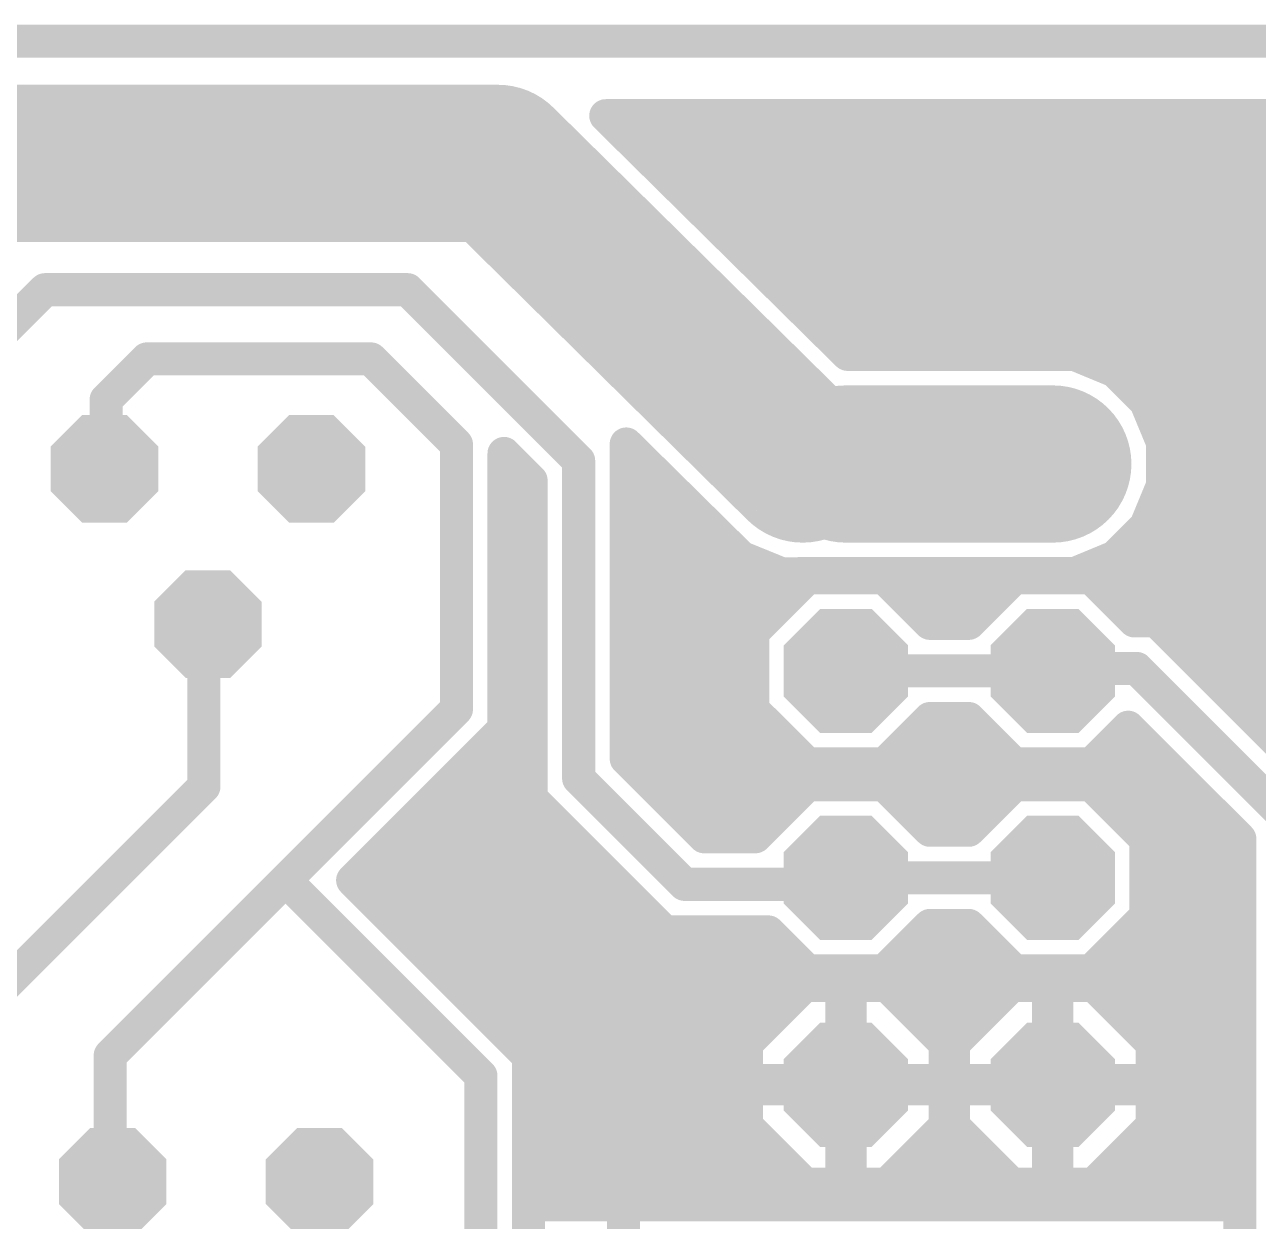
# Model space of a CAD drawing. Extents: x -22.4 to 22.4, y -27 to 9.2.
# Drawn here: x -2.35 to 12.79, y -5.49 to 9.2 of the extents above; entities that cross this region are included whole.
import ezdxf

# ---------------------------------------------------------------- set-up
doc = ezdxf.new("R2010")
doc.units = 0
for name, color, linetype in [('16', 175, 'CONTINUOUS'), ('17', 82, 'CONTINUOUS'), ('20', 7, 'CONTINUOUS')]:
    doc.layers.add(name, color=color, linetype=linetype)

# ---------------------------------------------------------------- blocks, each defined once
blk = doc.blocks.new('OCTAGONP')
at = {"const_width": 0.5}
blk.add_lwpolyline([(-0.25, -0.1036), (-0.25, 0.1036), (-0.1036, 0.25), (0.1036, 0.25), (0.25, 0.1036), (0.25, -0.1036), (0.1036, -0.25), (-0.1036, -0.25), (-0.25, -0.1036), (-0.25, 0.1036)], dxfattribs=at)

msp = doc.modelspace()

# ---------------------------------------------------------------- linework, layer by layer
at = {"layer": '16'}
for points, const_width in [([(-3.7, 7.5), (3.19, 7.5)], 1.9304), ([(3.19, 7.5), (3.46, 7.5)], 1.9304), ([(3.46, 7.5), (7.2, 3.81)], 1.9304), ([(7.7523, 5.1562), (4.7832, 8.0856)], 0.4064), ([(4.7832, 8.0856), (18.0856, 8.0856)], 0.4064), ([(5.1521, 7.7216), (18.0856, 7.7216)], 0.4064), ([(5.5641, 7.3152), (18.0856, 7.3152)], 0.4064), ([(5.976, 6.9088), (18.0856, 6.9088)], 0.4064), ([(6.3879, 6.5024), (18.0856, 6.5024)], 0.4064), ([(6.7998, 6.096), (18.0856, 6.096)], 0.4064), ([(-3.35, 4.7), (-2.1, 5.95)], 0.4064), ([(-2.1, 5.95), (-1.7, 5.95)], 0.4064), ([(-1.7, 5.95), (2.25, 5.95)], 0.4064), ([(2.25, 5.95), (2.35, 5.95)], 0.4064), ([(2.35, 5.95), (4.45, 3.85)], 0.4064), ([(7.2117, 5.6896), (18.0856, 5.6896)], 0.4064), ([(7.6236, 5.2832), (18.2486, 5.2832)], 0.4064), ([(-0.85, 5.1), (-1.35, 4.6)], 0.4064), ([(1.9, 5.1), (-0.85, 5.1)], 0.4064), ([(2.95, 4.05), (1.9, 5.1)], 0.4064), ([(10.5378, 5.1562), (7.7523, 5.1562)], 0.4064), ([(11.0326, 4.9512), (10.5378, 5.1562)], 0.4064), ([(11.4113, 4.5726), (11.0326, 4.9512)], 0.4064), ([(11.107, 4.8768), (21.2606, 4.8768)], 0.4064), ([(-1.35, 4.6), (-1.35, 3.77)], 0.4064), ([(7.73, 3.81), (10.27, 3.81)], 1.9304), ([(11.6162, 4.0778), (11.4113, 4.5726)], 0.4064), ([(11.4536, 4.4704), (21.2606, 4.4704)], 0.4064), ([(2.95, 3.95), (2.95, 4.05)], 0.4064), ([(5.0342, 0.192), (5.0342, 4.0557)], 0.4064), ([(5.0342, 4.0557), (6.4451, 2.6636)], 0.4064), ([(11.6162, 3.5422), (11.6162, 4.0778)], 0.4064), ([(11.6162, 4.064), (21.2606, 4.064)], 0.4064), ([(2.95, 3.95), (2.95, 0.8)], 0.4064), ([(3.5342, 0.558), (3.5342, 3.9396)], 0.4064), ([(3.5342, 3.9396), (3.8658, 3.608)], 0.4064), ([(-1.35, 3.77), (-1.37, 3.75)], 0.4064), ([(4.45, 3.85), (4.45, -0.05)], 0.4064), ([(7.73, 3.81), (7.2, 3.81)], 0.4064), ([(3.5342, 3.6576), (3.8162, 3.6576)], 0.4064), ([(3.8658, 3.608), (3.8658, -0.292)], 0.4064), ([(5.0342, 3.6576), (5.4377, 3.6576)], 0.4064), ([(11.6162, 3.6576), (21.2606, 3.6576)], 0.4064), ([(11.4113, 3.0474), (11.6162, 3.5422)], 0.4064), ([(3.5342, 3.2512), (3.8658, 3.2512)], 0.4064), ([(5.0342, 3.2512), (5.8496, 3.2512)], 0.4064), ([(11.4957, 3.2512), (18.308, 3.2512)], 0.4064), ([(11.0326, 2.6687), (11.4113, 3.0474)], 0.4064), ([(3.5342, 2.8448), (3.8658, 2.8448)], 0.4064), ([(5.0342, 2.8448), (6.2615, 2.8448)], 0.4064), ([(11.2086, 2.8448), (18.0909, 2.8448)], 0.4064), ([(6.4451, 2.6636), (6.9413, 2.462)], 0.4064), ([(10.5378, 2.4638), (11.0326, 2.6687)], 0.4064), ([(3.5342, 2.4384), (3.8658, 2.4384)], 0.4064), ([(5.0342, 2.4384), (18.0856, 2.4384)], 0.4064), ([(7.2566, 2.413), (6.587, 1.7434)], 0.4064), ([(6.9413, 2.462), (7.4581, 2.4655)], 0.4064), ([(8.2034, 2.413), (7.2566, 2.413)], 0.4064), ([(7.4581, 2.4655), (7.4622, 2.4638)], 0.4064), ([(7.4622, 2.4638), (10.5378, 2.4638)], 0.4064), ([(8.7622, 1.8542), (8.2034, 2.413)], 0.4064), ([(9.7966, 2.413), (9.2378, 1.8542)], 0.4064), ([(10.7434, 2.413), (9.7966, 2.413)], 0.4064), ([(11.2722, 1.8842), (10.7434, 2.413)], 0.4064), ([(-0.15, -0.15), (-0.15, 2.045)], 0.4064), ([(-0.15, 2.045), (-0.1, 1.845)], 0.4064), ([(3.5342, 2.032), (3.8658, 2.032)], 0.4064), ([(5.0342, 2.032), (6.8756, 2.032)], 0.4064), ([(8.5844, 2.032), (9.4156, 2.032)], 0.4064), ([(11.1244, 2.032), (18.0856, 2.032)], 0.4064), ([(9.2378, 1.8542), (8.7622, 1.8542)], 0.4064), ([(11.542, 1.8842), (11.2722, 1.8842)], 0.4064), ([(11.8842, 1.542), (11.542, 1.8842)], 0.4064), ([(3.5342, 1.6256), (3.8658, 1.6256)], 0.4064), ([(5.0342, 1.6256), (6.587, 1.6256)], 0.4064), ([(6.587, 1.7434), (6.587, 0.7966)], 0.4064), ([(11.8006, 1.6256), (18.0856, 1.6256)], 0.4064), ([(13.7342, -0.308), (11.8842, 1.542)], 0.4064), ([(3.5342, 1.2192), (3.8658, 1.2192)], 0.4064), ([(5.0342, 1.2192), (6.587, 1.2192)], 0.4064), ([(7.73, 1.27), (10.27, 1.27)], 0.4064), ([(10.3, 1.3), (10.27, 1.27)], 0.4064), ([(11.3, 1.3), (10.3, 1.3)], 0.4064), ([(13.15, -0.55), (11.3, 1.3)], 0.4064), ([(12.207, 1.2192), (18.0856, 1.2192)], 0.4064), ([(2.95, 0.8), (0.85, -1.3)], 0.4064), ([(3.5342, 0.8128), (3.8658, 0.8128)], 0.4064), ([(5.0342, 0.8128), (6.587, 0.8128)], 0.4064), ([(6.587, 0.7966), (7.2566, 0.127)], 0.4064), ([(12.6134, 0.8128), (18.0856, 0.8128)], 0.4064), ([(3.192, 0.2158), (3.5342, 0.558)], 0.4064), ([(8.2034, 0.127), (8.7622, 0.6858)], 0.4064), ([(8.7622, 0.6858), (9.2378, 0.6858)], 0.4064), ([(9.2378, 0.6858), (9.7966, 0.127)], 0.4064), ([(10.7434, 0.127), (11.1951, 0.5787)], 0.4064), ([(11.1951, 0.5787), (12.5658, -0.792)], 0.4064), ([(3.3826, 0.4064), (3.8658, 0.4064)], 0.4064), ([(5.0342, 0.4064), (6.9772, 0.4064)], 0.4064), ([(8.4828, 0.4064), (9.5172, 0.4064)], 0.4064), ([(11.0228, 0.4064), (11.3674, 0.4064)], 0.4064), ([(1.6762, -1.3), (3.192, 0.2158)], 0.4064), ([(3.192, 0.2158), (3.192, 0.2158)], 0.4064), ([(5.992, -0.7658), (5.0342, 0.192)], 0.4064), ([(7.2566, 0.127), (8.2034, 0.127)], 0.4064), ([(9.7966, 0.127), (10.7434, 0.127)], 0.4064), ([(2.9762, 0), (3.8658, 0)], 0.4064), ([(4.45, -0.05), (5.75, -1.35)], 0.4064), ([(5.2262, 0), (11.7738, 0)], 0.4064), ([(-2.1, -2.1), (-0.15, -0.15)], 0.4064), ([(7.2566, -0.127), (6.6178, -0.7658)], 0.4064), ([(8.2034, -0.127), (7.2566, -0.127)], 0.4064), ([(8.7622, -0.6858), (8.2034, -0.127)], 0.4064), ([(9.7966, -0.127), (9.2378, -0.6858)], 0.4064), ([(10.7434, -0.127), (9.7966, -0.127)], 0.4064), ([(11.413, -0.7966), (10.7434, -0.127)], 0.4064), ([(3.8658, -0.292), (5.508, -1.9342)], 0.4064), ([(2.5698, -0.4064), (3.9802, -0.4064)], 0.4064), ([(5.6326, -0.4064), (6.9772, -0.4064)], 0.4064), ([(8.4828, -0.4064), (9.5172, -0.4064)], 0.4064), ([(11.0228, -0.4064), (12.1802, -0.4064)], 0.4064), ([(6.6178, -0.7658), (5.992, -0.7658)], 0.4064), ([(9.2378, -0.6858), (8.7622, -0.6858)], 0.4064), ([(11.413, -1.7434), (11.413, -0.7966)], 0.4064), ([(12.5658, -0.792), (12.5658, -15.808)], 0.4064), ([(2.1634, -0.8128), (4.3866, -0.8128)], 0.4064), ([(11.413, -0.8128), (12.5658, -0.8128)], 0.4064), ([(1.757, -1.2192), (4.793, -1.2192)], 0.4064), ([(11.413, -1.2192), (12.5658, -1.2192)], 0.4064), ([(0.85, -1.3), (-1.3, -3.45)], 0.4064), ([(3.25, -3.7), (0.85, -1.3)], 0.4064), ([(3.8342, -3.458), (1.6762, -1.3)], 0.4064), ([(5.75, -1.35), (7.65, -1.35)], 0.4064), ([(7.65, -1.35), (7.73, -1.27)], 0.4064), ([(7.73, -1.27), (10.27, -1.27)], 0.4064), ([(2.0018, -1.6256), (5.1994, -1.6256)], 0.4064), ([(11.413, -1.6256), (12.5658, -1.6256)], 0.4064), ([(8.2034, -2.413), (8.7622, -1.8542)], 0.4064), ([(8.7622, -1.8542), (9.2378, -1.8542)], 0.4064), ([(9.2378, -1.8542), (9.7966, -2.413)], 0.4064), ([(10.7434, -2.413), (11.413, -1.7434)], 0.4064), ([(5.508, -1.9342), (6.7778, -1.9342)], 0.4064), ([(6.7778, -1.9342), (7.2566, -2.413)], 0.4064), ([(-2.6, -2.6), (-2.1, -2.1)], 0.4064), ([(2.4082, -2.032), (6.8756, -2.032)], 0.4064), ([(8.5844, -2.032), (9.4156, -2.032)], 0.4064), ([(11.1244, -2.032), (12.5658, -2.032)], 0.4064), ([(2.8146, -2.4384), (12.5658, -2.4384)], 0.4064), ([(7.2566, -2.413), (8.2034, -2.413)], 0.4064), ([(9.7966, -2.413), (10.7434, -2.413)], 0.4064), ([(7.225, -2.5908), (6.5108, -3.305)], 0.4064), ([(7.6792, -2.5908), (7.225, -2.5908)], 0.4064), ([(7.6792, -3.7592), (7.6792, -2.5908)], 0.4064), ([(8.235, -2.5908), (7.7808, -2.5908)], 0.4064), ([(7.7808, -2.5908), (7.7808, -3.7592)], 0.4064), ([(8.9492, -3.305), (8.235, -2.5908)], 0.4064), ([(9.765, -2.5908), (9.0508, -3.305)], 0.4064), ([(10.2192, -2.5908), (9.765, -2.5908)], 0.4064), ([(10.2192, -3.7592), (10.2192, -2.5908)], 0.4064), ([(10.775, -2.5908), (10.3208, -2.5908)], 0.4064), ([(10.3208, -2.5908), (10.3208, -3.7592)], 0.4064), ([(11.4892, -3.305), (10.775, -2.5908)], 0.4064), ([(3.221, -2.8448), (6.971, -2.8448)], 0.4064), ([(7.6792, -2.8448), (7.7808, -2.8448)], 0.4064), ([(8.489, -2.8448), (9.511, -2.8448)], 0.4064), ([(10.2192, -2.8448), (10.3208, -2.8448)], 0.4064), ([(11.029, -2.8448), (12.5658, -2.8448)], 0.4064), ([(3.6274, -3.2512), (6.5646, -3.2512)], 0.4064), ([(6.5108, -3.305), (6.5108, -3.7592)], 0.4064), ([(7.6792, -3.2512), (7.7808, -3.2512)], 0.4064), ([(8.8954, -3.2512), (9.1046, -3.2512)], 0.4064), ([(8.9492, -3.7592), (8.9492, -3.305)], 0.4064), ([(9.0508, -3.305), (9.0508, -3.7592)], 0.4064), ([(10.2192, -3.2512), (10.3208, -3.2512)], 0.4064), ([(11.4354, -3.2512), (12.5658, -3.2512)], 0.4064), ([(11.4892, -3.7592), (11.4892, -3.305)], 0.4064), ([(-1.3, -3.45), (-1.3, -4.97)], 0.4064), ([(3.8342, -5.992), (3.8342, -3.458)], 0.4064), ([(3.8342, -3.6576), (6.5108, -3.6576)], 0.4064), ([(7.6792, -3.6576), (7.7808, -3.6576)], 0.4064), ([(8.9492, -3.6576), (9.0508, -3.6576)], 0.4064), ([(10.2192, -3.6576), (10.3208, -3.6576)], 0.4064), ([(11.4892, -3.6576), (12.5658, -3.6576)], 0.4064), ([(3.25, -5.75), (3.25, -3.7)], 0.4064), ([(5.94, -3.81), (5, -4.75)], 0.4064), ([(7.73, -3.81), (5.94, -3.81)], 0.4064), ([(6.5108, -3.7592), (7.6792, -3.7592)], 0.4064), ([(7.7808, -3.7592), (7.6792, -3.7592)], 0.4064), ([(7.6792, -3.7592), (7.6792, -3.8608)], 0.4064), ([(7.73, -3.81), (10.27, -3.81)], 0.4064), ([(7.7808, -3.8608), (7.7808, -3.7592)], 0.4064), ([(7.7808, -3.7592), (8.9492, -3.7592)], 0.4064), ([(9.0508, -3.7592), (10.2192, -3.7592)], 0.4064), ([(10.3208, -3.7592), (10.2192, -3.7592)], 0.4064), ([(10.2192, -3.7592), (10.2192, -3.8608)], 0.4064), ([(10.25, -3.83), (10.27, -3.81)], 0.4064), ([(10.3208, -3.8608), (10.3208, -3.7592)], 0.4064), ([(10.3208, -3.7592), (11.4892, -3.7592)], 0.4064), ([(7.6792, -3.8608), (6.5108, -3.8608)], 0.4064), ([(6.5108, -3.8608), (6.5108, -4.315)], 0.4064), ([(7.6792, -5.0292), (7.6792, -3.8608)], 0.4064), ([(7.6792, -3.8608), (7.7808, -3.8608)], 0.4064), ([(7.7808, -3.8608), (7.7808, -5.0292)], 0.4064), ([(8.9492, -3.8608), (7.7808, -3.8608)], 0.4064), ([(8.9492, -4.315), (8.9492, -3.8608)], 0.4064), ([(10.2192, -3.8608), (9.0508, -3.8608)], 0.4064), ([(9.0508, -3.8608), (9.0508, -4.315)], 0.4064), ([(10.2192, -5.0292), (10.2192, -3.8608)], 0.4064), ([(10.2192, -3.8608), (10.3208, -3.8608)], 0.4064), ([(10.3208, -3.8608), (10.3208, -5.0292)], 0.4064), ([(11.4892, -3.8608), (10.3208, -3.8608)], 0.4064), ([(11.4892, -4.315), (11.4892, -3.8608)], 0.4064), ([(3.8342, -4.064), (6.5108, -4.064)], 0.4064), ([(7.6792, -4.064), (7.7808, -4.064)], 0.4064), ([(8.9492, -4.064), (9.0508, -4.064)], 0.4064), ([(10.2192, -4.064), (10.3208, -4.064)], 0.4064), ([(11.4892, -4.064), (12.5658, -4.064)], 0.4064), ([(6.5108, -4.315), (7.225, -5.0292)], 0.4064), ([(8.235, -5.0292), (8.9492, -4.315)], 0.4064), ([(9.0508, -4.315), (9.765, -5.0292)], 0.4064), ([(10.775, -5.0292), (11.4892, -4.315)], 0.4064), ([(3.8342, -4.4704), (6.6662, -4.4704)], 0.4064), ([(7.6792, -4.4704), (7.7808, -4.4704)], 0.4064), ([(8.7938, -4.4704), (9.2062, -4.4704)], 0.4064), ([(10.2192, -4.4704), (10.3208, -4.4704)], 0.4064), ([(11.3338, -4.4704), (12.5658, -4.4704)], 0.4064), ([(3.8342, -4.8768), (7.0726, -4.8768)], 0.4064), ([(5, -4.75), (5, -7.85)], 0.4064), ([(7.6792, -4.8768), (7.7808, -4.8768)], 0.4064), ([(8.3874, -4.8768), (9.6126, -4.8768)], 0.4064), ([(10.2192, -4.8768), (10.3208, -4.8768)], 0.4064), ([(10.9274, -4.8768), (12.5658, -4.8768)], 0.4064), ([(-1.3, -4.97), (-1.27, -5)], 0.4064), ([(7.225, -5.0292), (7.6792, -5.0292)], 0.4064), ([(7.7808, -5.0292), (8.235, -5.0292)], 0.4064), ([(9.765, -5.0292), (10.2192, -5.0292)], 0.4064), ([(10.3208, -5.0292), (10.775, -5.0292)], 0.4064), ([(3.8342, -5.2832), (12.5658, -5.2832)], 0.4064)]:
    msp.add_lwpolyline(points, dxfattribs=dict(at, const_width=const_width))
for points, const_width in [([(3.19, 7.9826, 1), (3.19, 7.0174)], 0.9652), ([(3.7989, 7.8435, 1), (3.1211, 7.1565)], 0.9652), ([(3.19, 7.0174, 1), (3.19, 7.9826)], 0.9652), ([(3.46, 7.0174, 1), (3.46, 7.9826)], 0.9652), ([(4.7832, 8.1872, 1), (4.7832, 7.984)], 0.2032), ([(4.8546, 8.1579, 1), (4.7119, 8.0133)], 0.2032), ([(5.1521, 7.8232, 1), (5.1521, 7.62)], 0.2032), ([(5.5641, 7.4168, 1), (5.5641, 7.2136)], 0.2032), ([(5.976, 7.0104, 1), (5.976, 6.8072)], 0.2032), ([(6.3879, 6.604, 1), (6.3879, 6.4008)], 0.2032), ([(6.7998, 6.1976, 1), (6.7998, 5.9944)], 0.2032), ([(-2.1, 6.0516, 1), (-2.1, 5.8484)], 0.2032), ([(-2.0282, 5.8782, 1), (-2.1718, 6.0218)], 0.2032), ([(-1.7, 6.0516, 1), (-1.7, 5.8484)], 0.2032), ([(-1.7, 5.8484, 1), (-1.7, 6.0516)], 0.2032), ([(2.25, 6.0516, 1), (2.25, 5.8484)], 0.2032), ([(2.4218, 6.0218, 1), (2.2782, 5.8782)], 0.2032), ([(2.25, 5.8484, 1), (2.25, 6.0516)], 0.2032), ([(2.35, 5.8484, 1), (2.35, 6.0516)], 0.2032), ([(7.2117, 5.7912, 1), (7.2117, 5.588)], 0.2032), ([(7.6236, 5.3848, 1), (7.6236, 5.1816)], 0.2032), ([(-0.85, 5.2016, 1), (-0.85, 4.9984)], 0.2032), ([(-0.7782, 5.0282, 1), (-0.9218, 5.1718)], 0.2032), ([(1.9718, 5.1718, 1), (1.8282, 5.0282)], 0.2032), ([(1.9, 4.9984, 1), (1.9, 5.2016)], 0.2032), ([(7.7523, 5.2578, 1), (7.7523, 5.0546)], 0.2032), ([(7.681, 5.0839, 1), (7.8237, 5.2285)], 0.2032), ([(10.5767, 5.2501, 1), (10.4989, 5.0623)], 0.2032), ([(10.5378, 5.0546, 1), (10.5378, 5.2578)], 0.2032), ([(11.1044, 5.0231, 1), (10.9607, 4.8794)], 0.2032), ([(10.9937, 4.8574, 1), (11.0714, 5.0451)], 0.2032), ([(11.107, 4.9784, 1), (11.107, 4.7752)], 0.2032), ([(-1.2484, 4.6, 1), (-1.4516, 4.6)], 0.2032), ([(-1.4218, 4.6718, 1), (-1.2782, 4.5282)], 0.2032), ([(7.73, 4.2926, 1), (7.73, 3.3274)], 0.9652), ([(10.27, 3.3274, 1), (10.27, 4.2926)], 0.9652), ([(11.5051, 4.6114, 1), (11.3174, 4.5337)], 0.2032), ([(11.3394, 4.5007, 1), (11.4831, 4.6444)], 0.2032), ([(6.8611, 3.4665, 1), (7.5389, 4.1535)], 0.9652), ([(11.4536, 4.572, 1), (11.4536, 4.3688)], 0.2032), ([(3.0516, 4.05, 1), (2.8484, 4.05)], 0.2032), ([(5.1358, 4.0557, 1), (4.9326, 4.0557)], 0.2032), ([(5.1056, 4.128, 1), (4.9628, 3.9834)], 0.2032), ([(11.7178, 4.0778, 1), (11.5146, 4.0778)], 0.2032), ([(11.6162, 4.1656, 1), (11.6162, 3.9624)], 0.2032), ([(3.0516, 3.95, 1), (2.8484, 3.95)], 0.2032), ([(2.8782, 3.9782, 1), (3.0218, 4.1218)], 0.2032), ([(3.6358, 3.9396, 1), (3.4326, 3.9396)], 0.2032), ([(3.606, 4.0115, 1), (3.4624, 3.8678)], 0.2032), ([(11.5223, 4.0389, 1), (11.7101, 4.1167)], 0.2032), ([(-1.2782, 3.6982, 1), (-1.4218, 3.8418)], 0.2032), ([(2.8484, 3.95, 1), (3.0516, 3.95)], 0.2032), ([(4.5516, 3.85, 1), (4.3484, 3.85)], 0.2032), ([(4.3782, 3.7782, 1), (4.5218, 3.9218)], 0.2032), ([(7.2, 3.9116, 1), (7.2, 3.7084)], 0.2032), ([(7.73, 3.7084, 1), (7.73, 3.9116)], 0.2032), ([(-1.4418, 3.8218, 1), (-1.2982, 3.6782)], 0.2032), ([(-1.4516, 3.77, 1), (-1.2484, 3.77)], 0.2032), ([(3.5342, 3.7592, 1), (3.5342, 3.556)], 0.2032), ([(3.9674, 3.608, 1), (3.7642, 3.608)], 0.2032), ([(3.8162, 3.556, 1), (3.8162, 3.7592)], 0.2032), ([(5.0342, 3.7592, 1), (5.0342, 3.556)], 0.2032), ([(5.4377, 3.556, 1), (5.4377, 3.7592)], 0.2032), ([(11.6162, 3.7592, 1), (11.6162, 3.556)], 0.2032), ([(3.794, 3.5362, 1), (3.9376, 3.6799)], 0.2032), ([(11.5146, 3.5422, 1), (11.7178, 3.5422)], 0.2032), ([(11.7101, 3.5033, 1), (11.5223, 3.5811)], 0.2032), ([(3.5342, 3.3528, 1), (3.5342, 3.1496)], 0.2032), ([(3.8658, 3.1496, 1), (3.8658, 3.3528)], 0.2032), ([(5.0342, 3.3528, 1), (5.0342, 3.1496)], 0.2032), ([(5.8496, 3.1496, 1), (5.8496, 3.3528)], 0.2032), ([(11.4957, 3.3528, 1), (11.4957, 3.1496)], 0.2032), ([(11.3174, 3.0863, 1), (11.5051, 3.0086)], 0.2032), ([(11.4831, 2.9756, 1), (11.3394, 3.1193)], 0.2032), ([(3.5342, 2.9464, 1), (3.5342, 2.7432)], 0.2032), ([(3.8658, 2.7432, 1), (3.8658, 2.9464)], 0.2032), ([(5.0342, 2.9464, 1), (5.0342, 2.7432)], 0.2032), ([(6.2615, 2.7432, 1), (6.2615, 2.9464)], 0.2032), ([(11.2086, 2.9464, 1), (11.2086, 2.7432)], 0.2032), ([(6.4834, 2.7578, 1), (6.4069, 2.5695)], 0.2032), ([(6.3738, 2.5913, 1), (6.5165, 2.736)], 0.2032), ([(10.9607, 2.7406, 1), (11.1044, 2.5969)], 0.2032), ([(11.0714, 2.5749, 1), (10.9937, 2.7626)], 0.2032), ([(3.5342, 2.54, 1), (3.5342, 2.3368)], 0.2032), ([(3.8658, 2.3368, 1), (3.8658, 2.54)], 0.2032), ([(5.0342, 2.54, 1), (5.0342, 2.3368)], 0.2032), ([(6.9406, 2.5636, 1), (6.942, 2.3604)], 0.2032), ([(6.903, 2.3679, 1), (6.9795, 2.5562)], 0.2032), ([(7.2566, 2.5146, 1), (7.2566, 2.3114)], 0.2032), ([(7.3284, 2.3412, 1), (7.1847, 2.4848)], 0.2032), ([(7.497, 2.5594, 1), (7.4192, 2.3717)], 0.2032), ([(7.4622, 2.5654, 1), (7.4622, 2.3622)], 0.2032), ([(7.4233, 2.3699, 1), (7.5011, 2.5577)], 0.2032), ([(7.4588, 2.3639, 1), (7.4574, 2.5671)], 0.2032), ([(8.2753, 2.4848, 1), (8.1316, 2.3412)], 0.2032), ([(8.2034, 2.3114, 1), (8.2034, 2.5146)], 0.2032), ([(9.7966, 2.5146, 1), (9.7966, 2.3114)], 0.2032), ([(9.8684, 2.3412, 1), (9.7247, 2.4848)], 0.2032), ([(10.4989, 2.5577, 1), (10.5767, 2.3699)], 0.2032), ([(10.5378, 2.3622, 1), (10.5378, 2.5654)], 0.2032), ([(10.8153, 2.4848, 1), (10.6716, 2.3412)], 0.2032), ([(10.7434, 2.3114, 1), (10.7434, 2.5146)], 0.2032), ([(-0.0484, 2.045, 1), (-0.2516, 2.045)], 0.2032), ([(-0.0514, 2.0696, 1), (-0.2486, 2.0204)], 0.2032), ([(3.5342, 2.1336, 1), (3.5342, 1.9304)], 0.2032), ([(3.8658, 1.9304, 1), (3.8658, 2.1336)], 0.2032), ([(5.0342, 2.1336, 1), (5.0342, 1.9304)], 0.2032), ([(6.8756, 1.9304, 1), (6.8756, 2.1336)], 0.2032), ([(8.5844, 2.1336, 1), (8.5844, 1.9304)], 0.2032), ([(9.4156, 1.9304, 1), (9.4156, 2.1336)], 0.2032), ([(11.1244, 2.1336, 1), (11.1244, 1.9304)], 0.2032), ([(-0.1986, 1.8204, 1), (-0.0014, 1.8696)], 0.2032), ([(8.7622, 1.9558, 1), (8.7622, 1.7526)], 0.2032), ([(8.6904, 1.7824, 1), (8.8341, 1.926)], 0.2032), ([(9.1659, 1.926, 1), (9.3096, 1.7824)], 0.2032), ([(9.2378, 1.7526, 1), (9.2378, 1.9558)], 0.2032), ([(11.2722, 1.9858, 1), (11.2722, 1.7826)], 0.2032), ([(11.2004, 1.8124, 1), (11.3441, 1.956)], 0.2032), ([(11.6138, 1.956, 1), (11.4701, 1.8124)], 0.2032), ([(11.542, 1.7826, 1), (11.542, 1.9858)], 0.2032), ([(3.5342, 1.7272, 1), (3.5342, 1.524)], 0.2032), ([(3.8658, 1.524, 1), (3.8658, 1.7272)], 0.2032), ([(5.0342, 1.7272, 1), (5.0342, 1.524)], 0.2032), ([(6.6886, 1.7434, 1), (6.4854, 1.7434)], 0.2032), ([(6.5152, 1.8153, 1), (6.6588, 1.6716)], 0.2032), ([(6.587, 1.524, 1), (6.587, 1.7272)], 0.2032), ([(11.8006, 1.7272, 1), (11.8006, 1.524)], 0.2032), ([(11.956, 1.6138, 1), (11.8124, 1.4701)], 0.2032), ([(11.8124, 1.4701, 1), (11.956, 1.6138)], 0.2032), ([(3.5342, 1.3208, 1), (3.5342, 1.1176)], 0.2032), ([(3.8658, 1.1176, 1), (3.8658, 1.3208)], 0.2032), ([(5.0342, 1.3208, 1), (5.0342, 1.1176)], 0.2032), ([(6.587, 1.1176, 1), (6.587, 1.3208)], 0.2032), ([(7.73, 1.3716, 1), (7.73, 1.1684)], 0.2032), ([(10.1982, 1.3418, 1), (10.3418, 1.1982)], 0.2032), ([(10.3, 1.4016, 1), (10.3, 1.1984)], 0.2032), ([(10.3718, 1.2282, 1), (10.2282, 1.3718)], 0.2032), ([(10.27, 1.1684, 1), (10.27, 1.3716)], 0.2032), ([(11.3718, 1.3718, 1), (11.2282, 1.2282)], 0.2032), ([(11.3, 1.1984, 1), (11.3, 1.4016)], 0.2032), ([(12.207, 1.3208, 1), (12.207, 1.1176)], 0.2032), ([(3.0218, 0.7282, 1), (2.8782, 0.8718)], 0.2032), ([(3.5342, 0.9144, 1), (3.5342, 0.7112)], 0.2032), ([(3.8658, 0.7112, 1), (3.8658, 0.9144)], 0.2032), ([(5.0342, 0.9144, 1), (5.0342, 0.7112)], 0.2032), ([(6.6588, 0.8684, 1), (6.5152, 0.7247)], 0.2032), ([(6.587, 0.7112, 1), (6.587, 0.9144)], 0.2032), ([(12.6134, 0.9144, 1), (12.6134, 0.7112)], 0.2032), ([(2.8484, 0.8, 1), (3.0516, 0.8)], 0.2032), ([(3.606, 0.4862, 1), (3.4624, 0.6299)], 0.2032), ([(6.4854, 0.7966, 1), (6.6886, 0.7966)], 0.2032), ([(8.7622, 0.7874, 1), (8.7622, 0.5842)], 0.2032), ([(8.8341, 0.614, 1), (8.6904, 0.7576)], 0.2032), ([(9.3096, 0.7576, 1), (9.1659, 0.614)], 0.2032), ([(9.2378, 0.5842, 1), (9.2378, 0.7874)], 0.2032), ([(11.267, 0.6505, 1), (11.1233, 0.5068)], 0.2032), ([(11.267, 0.5068, 1), (11.1233, 0.6505)], 0.2032), ([(3.3826, 0.508, 1), (3.3826, 0.3048)], 0.2032), ([(3.4326, 0.558, 1), (3.6358, 0.558)], 0.2032), ([(3.8658, 0.3048, 1), (3.8658, 0.508)], 0.2032), ([(5.0342, 0.508, 1), (5.0342, 0.3048)], 0.2032), ([(6.9772, 0.3048, 1), (6.9772, 0.508)], 0.2032), ([(8.4828, 0.508, 1), (8.4828, 0.3048)], 0.2032), ([(9.5172, 0.3048, 1), (9.5172, 0.508)], 0.2032), ([(11.0228, 0.508, 1), (11.0228, 0.3048)], 0.2032), ([(11.3674, 0.3048, 1), (11.3674, 0.508)], 0.2032), ([(3.192, 0.3174, 1), (3.192, 0.1142)], 0.2032), ([(3.1201, 0.2876, 1), (3.2638, 0.144)], 0.2032), ([(3.2638, 0.144, 1), (3.1201, 0.2876)], 0.2032), ([(3.192, 0.1142, 1), (3.192, 0.3174)], 0.2032), ([(5.106, 0.2638, 1), (4.9624, 0.1201)], 0.2032), ([(7.2566, 0.2286, 1), (7.2566, 0.0254)], 0.2032), ([(8.2034, 0.0254, 1), (8.2034, 0.2286)], 0.2032), ([(9.7966, 0.2286, 1), (9.7966, 0.0254)], 0.2032), ([(10.7434, 0.0254, 1), (10.7434, 0.2286)], 0.2032), ([(2.9762, 0.1016, 1), (2.9762, -0.1016)], 0.2032), ([(3.8658, -0.1016, 1), (3.8658, 0.1016)], 0.2032), ([(4.5218, 0.0218, 1), (4.3782, -0.1218)], 0.2032), ([(4.9326, 0.192, 1), (5.1358, 0.192)], 0.2032), ([(5.2262, 0.1016, 1), (5.2262, -0.1016)], 0.2032), ([(7.1847, 0.0552, 1), (7.3284, 0.1988)], 0.2032), ([(8.1316, 0.1988, 1), (8.2753, 0.0552)], 0.2032), ([(9.7247, 0.0552, 1), (9.8684, 0.1988)], 0.2032), ([(10.6716, 0.1988, 1), (10.8153, 0.0552)], 0.2032), ([(11.7738, -0.1016, 1), (11.7738, 0.1016)], 0.2032), ([(-0.0782, -0.2218, 1), (-0.2218, -0.0782)], 0.2032), ([(4.3484, -0.05, 1), (4.5516, -0.05)], 0.2032), ([(7.2566, -0.0254, 1), (7.2566, -0.2286)], 0.2032), ([(7.3284, -0.1988, 1), (7.1847, -0.0552)], 0.2032), ([(8.2753, -0.0552, 1), (8.1316, -0.1988)], 0.2032), ([(8.2034, -0.2286, 1), (8.2034, -0.0254)], 0.2032), ([(9.7966, -0.0254, 1), (9.7966, -0.2286)], 0.2032), ([(9.8684, -0.1988, 1), (9.7247, -0.0552)], 0.2032), ([(10.8153, -0.0552, 1), (10.6716, -0.1988)], 0.2032), ([(10.7434, -0.2286, 1), (10.7434, -0.0254)], 0.2032), ([(-0.2516, -0.15, 1), (-0.0484, -0.15)], 0.2032), ([(3.9376, -0.2201, 1), (3.794, -0.3638)], 0.2032), ([(2.5698, -0.3048, 1), (2.5698, -0.508)], 0.2032), ([(3.7642, -0.292, 1), (3.9674, -0.292)], 0.2032), ([(3.9802, -0.508, 1), (3.9802, -0.3048)], 0.2032), ([(5.6326, -0.3048, 1), (5.6326, -0.508)], 0.2032), ([(6.9772, -0.508, 1), (6.9772, -0.3048)], 0.2032), ([(8.4828, -0.3048, 1), (8.4828, -0.508)], 0.2032), ([(9.5172, -0.508, 1), (9.5172, -0.3048)], 0.2032), ([(11.0228, -0.3048, 1), (11.0228, -0.508)], 0.2032), ([(12.1802, -0.508, 1), (12.1802, -0.3048)], 0.2032), ([(5.992, -0.6642, 1), (5.992, -0.8674)], 0.2032), ([(5.9201, -0.8376, 1), (6.0638, -0.694)], 0.2032), ([(6.5459, -0.694, 1), (6.6896, -0.8376)], 0.2032), ([(6.6178, -0.8674, 1), (6.6178, -0.6642)], 0.2032), ([(8.7622, -0.5842, 1), (8.7622, -0.7874)], 0.2032), ([(8.6904, -0.7576, 1), (8.8341, -0.614)], 0.2032), ([(9.1659, -0.614, 1), (9.3096, -0.7576)], 0.2032), ([(9.2378, -0.7874, 1), (9.2378, -0.5842)], 0.2032), ([(11.5146, -0.7966, 1), (11.3114, -0.7966)], 0.2032), ([(12.6674, -0.792, 1), (12.4642, -0.792)], 0.2032), ([(2.1634, -0.7112, 1), (2.1634, -0.9144)], 0.2032), ([(4.3866, -0.9144, 1), (4.3866, -0.7112)], 0.2032), ([(11.413, -0.7112, 1), (11.413, -0.9144)], 0.2032), ([(11.3412, -0.8684, 1), (11.4848, -0.7247)], 0.2032), ([(12.494, -0.8638, 1), (12.6376, -0.7201)], 0.2032), ([(12.5658, -0.9144, 1), (12.5658, -0.7112)], 0.2032), ([(1.757, -1.1176, 1), (1.757, -1.3208)], 0.2032), ([(4.793, -1.3208, 1), (4.793, -1.1176)], 0.2032), ([(11.413, -1.1176, 1), (11.413, -1.3208)], 0.2032), ([(12.5658, -1.3208, 1), (12.5658, -1.1176)], 0.2032), ([(0.9218, -1.2282, 1), (0.7782, -1.3718)], 0.2032), ([(0.7782, -1.2282, 1), (0.9218, -1.3718)], 0.2032), ([(0.9218, -1.3718, 1), (0.7782, -1.2282)], 0.2032), ([(1.748, -1.2282, 1), (1.6043, -1.3718)], 0.2032), ([(1.6043, -1.2282, 1), (1.748, -1.3718)], 0.2032), ([(5.75, -1.2484, 1), (5.75, -1.4516)], 0.2032), ([(5.6782, -1.4218, 1), (5.8218, -1.2782)], 0.2032), ([(7.5782, -1.2782, 1), (7.7218, -1.4218)], 0.2032), ([(7.73, -1.1684, 1), (7.73, -1.3716)], 0.2032), ([(7.65, -1.4516, 1), (7.65, -1.2484)], 0.2032), ([(7.8018, -1.3418, 1), (7.6582, -1.1982)], 0.2032), ([(10.27, -1.3716, 1), (10.27, -1.1684)], 0.2032), ([(2.0018, -1.524, 1), (2.0018, -1.7272)], 0.2032), ([(5.1994, -1.7272, 1), (5.1994, -1.524)], 0.2032), ([(11.413, -1.524, 1), (11.413, -1.7272)], 0.2032), ([(12.5658, -1.7272, 1), (12.5658, -1.524)], 0.2032), ([(8.7622, -1.7526, 1), (8.7622, -1.9558)], 0.2032), ([(8.8341, -1.926, 1), (8.6904, -1.7824)], 0.2032), ([(9.3096, -1.7824, 1), (9.1659, -1.926)], 0.2032), ([(9.2378, -1.9558, 1), (9.2378, -1.7526)], 0.2032), ([(11.3114, -1.7434, 1), (11.5146, -1.7434)], 0.2032), ([(11.4848, -1.8153, 1), (11.3412, -1.6716)], 0.2032), ([(5.508, -1.8326, 1), (5.508, -2.0358)], 0.2032), ([(5.4362, -2.006, 1), (5.5799, -1.8624)], 0.2032), ([(6.8496, -1.8624, 1), (6.7059, -2.006)], 0.2032), ([(6.7778, -2.0358, 1), (6.7778, -1.8326)], 0.2032), ([(-2.1718, -2.0282, 1), (-2.0282, -2.1718)], 0.2032), ([(-2.0282, -2.1718, 1), (-2.1718, -2.0282)], 0.2032), ([(2.4082, -1.9304, 1), (2.4082, -2.1336)], 0.2032), ([(6.8756, -2.1336, 1), (6.8756, -1.9304)], 0.2032), ([(8.5844, -1.9304, 1), (8.5844, -2.1336)], 0.2032), ([(9.4156, -2.1336, 1), (9.4156, -1.9304)], 0.2032), ([(11.1244, -1.9304, 1), (11.1244, -2.1336)], 0.2032), ([(12.5658, -2.1336, 1), (12.5658, -1.9304)], 0.2032), ([(2.8146, -2.3368, 1), (2.8146, -2.54)], 0.2032), ([(7.2566, -2.3114, 1), (7.2566, -2.5146)], 0.2032), ([(7.1847, -2.4848, 1), (7.3284, -2.3412)], 0.2032), ([(8.1316, -2.3412, 1), (8.2753, -2.4848)], 0.2032), ([(8.2034, -2.5146, 1), (8.2034, -2.3114)], 0.2032), ([(9.7966, -2.3114, 1), (9.7966, -2.5146)], 0.2032), ([(9.7247, -2.4848, 1), (9.8684, -2.3412)], 0.2032), ([(10.6716, -2.3412, 1), (10.8153, -2.4848)], 0.2032), ([(10.7434, -2.5146, 1), (10.7434, -2.3114)], 0.2032), ([(12.5658, -2.54, 1), (12.5658, -2.3368)], 0.2032), ([(7.225, -2.4892, 1), (7.225, -2.6924)], 0.2032), ([(7.2968, -2.6626, 1), (7.1531, -2.519)], 0.2032), ([(7.7808, -2.5908, 1), (7.5776, -2.5908)], 0.2032), ([(7.7808, -2.4892, 1), (7.7808, -2.6924)], 0.2032), ([(7.8824, -2.5908, 1), (7.6792, -2.5908)], 0.2032), ([(7.6792, -2.6924, 1), (7.6792, -2.4892)], 0.2032), ([(8.3068, -2.519, 1), (8.1632, -2.6626)], 0.2032), ([(8.235, -2.6924, 1), (8.235, -2.4892)], 0.2032), ([(9.765, -2.4892, 1), (9.765, -2.6924)], 0.2032), ([(9.8368, -2.6626, 1), (9.6931, -2.519)], 0.2032), ([(10.3208, -2.5908, 1), (10.1176, -2.5908)], 0.2032), ([(10.3208, -2.4892, 1), (10.3208, -2.6924)], 0.2032), ([(10.4224, -2.5908, 1), (10.2192, -2.5908)], 0.2032), ([(10.2192, -2.6924, 1), (10.2192, -2.4892)], 0.2032), ([(10.8468, -2.519, 1), (10.7032, -2.6626)], 0.2032), ([(10.775, -2.6924, 1), (10.775, -2.4892)], 0.2032), ([(3.221, -2.7432, 1), (3.221, -2.9464)], 0.2032), ([(6.971, -2.9464, 1), (6.971, -2.7432)], 0.2032), ([(7.6792, -2.7432, 1), (7.6792, -2.9464)], 0.2032), ([(7.7808, -2.9464, 1), (7.7808, -2.7432)], 0.2032), ([(8.489, -2.7432, 1), (8.489, -2.9464)], 0.2032), ([(9.511, -2.9464, 1), (9.511, -2.7432)], 0.2032), ([(10.2192, -2.7432, 1), (10.2192, -2.9464)], 0.2032), ([(10.3208, -2.9464, 1), (10.3208, -2.7432)], 0.2032), ([(11.029, -2.7432, 1), (11.029, -2.9464)], 0.2032), ([(12.5658, -2.9464, 1), (12.5658, -2.7432)], 0.2032), ([(3.6274, -3.1496, 1), (3.6274, -3.3528)], 0.2032), ([(6.6124, -3.305, 1), (6.4092, -3.305)], 0.2032), ([(6.439, -3.2331, 1), (6.5826, -3.3768)], 0.2032), ([(6.5646, -3.3528, 1), (6.5646, -3.1496)], 0.2032), ([(7.6792, -3.1496, 1), (7.6792, -3.3528)], 0.2032), ([(7.7808, -3.3528, 1), (7.7808, -3.1496)], 0.2032), ([(8.8954, -3.1496, 1), (8.8954, -3.3528)], 0.2032), ([(9.0508, -3.305, 1), (8.8476, -3.305)], 0.2032), ([(8.8774, -3.3768, 1), (9.021, -3.2331)], 0.2032), ([(9.1524, -3.305, 1), (8.9492, -3.305)], 0.2032), ([(8.979, -3.2331, 1), (9.1226, -3.3768)], 0.2032), ([(9.1046, -3.3528, 1), (9.1046, -3.1496)], 0.2032), ([(10.2192, -3.1496, 1), (10.2192, -3.3528)], 0.2032), ([(10.3208, -3.3528, 1), (10.3208, -3.1496)], 0.2032), ([(11.4354, -3.1496, 1), (11.4354, -3.3528)], 0.2032), ([(11.5908, -3.305, 1), (11.3876, -3.305)], 0.2032), ([(11.4174, -3.3768, 1), (11.561, -3.2331)], 0.2032), ([(12.5658, -3.3528, 1), (12.5658, -3.1496)], 0.2032), ([(-1.1984, -3.45, 1), (-1.4016, -3.45)], 0.2032), ([(-1.3718, -3.3782, 1), (-1.2282, -3.5218)], 0.2032), ([(3.9358, -3.458, 1), (3.7326, -3.458)], 0.2032), ([(3.7624, -3.5299, 1), (3.906, -3.3862)], 0.2032), ([(3.8342, -3.556, 1), (3.8342, -3.7592)], 0.2032), ([(6.5108, -3.7592, 1), (6.5108, -3.556)], 0.2032), ([(7.6792, -3.556, 1), (7.6792, -3.7592)], 0.2032), ([(7.7808, -3.7592, 1), (7.7808, -3.556)], 0.2032), ([(8.9492, -3.556, 1), (8.9492, -3.7592)], 0.2032), ([(9.0508, -3.7592, 1), (9.0508, -3.556)], 0.2032), ([(10.2192, -3.556, 1), (10.2192, -3.7592)], 0.2032), ([(10.3208, -3.7592, 1), (10.3208, -3.556)], 0.2032), ([(11.4892, -3.556, 1), (11.4892, -3.7592)], 0.2032), ([(12.5658, -3.7592, 1), (12.5658, -3.556)], 0.2032), ([(3.3516, -3.7, 1), (3.1484, -3.7)], 0.2032), ([(3.1782, -3.7718, 1), (3.3218, -3.6282)], 0.2032), ([(5.94, -3.7084, 1), (5.94, -3.9116)], 0.2032), ([(6.0118, -3.8818, 1), (5.8682, -3.7382)], 0.2032), ([(6.5108, -3.6576, 1), (6.5108, -3.8608)], 0.2032), ([(7.6792, -3.6576, 1), (7.6792, -3.8608)], 0.2032), ([(7.7808, -3.7592, 1), (7.5776, -3.7592)], 0.2032), ([(7.73, -3.7084, 1), (7.73, -3.9116)], 0.2032), ([(7.8824, -3.7592, 1), (7.6792, -3.7592)], 0.2032), ([(7.7808, -3.6576, 1), (7.7808, -3.8608)], 0.2032), ([(7.6792, -3.8608, 1), (7.6792, -3.6576)], 0.2032), ([(7.73, -3.9116, 1), (7.73, -3.7084)], 0.2032), ([(7.7808, -3.8608, 1), (7.7808, -3.6576)], 0.2032), ([(9.0508, -3.6576, 1), (9.0508, -3.8608)], 0.2032), ([(8.9492, -3.8608, 1), (8.9492, -3.6576)], 0.2032), ([(10.2192, -3.6576, 1), (10.2192, -3.8608)], 0.2032), ([(10.3208, -3.7592, 1), (10.1176, -3.7592)], 0.2032), ([(10.3418, -3.8818, 1), (10.1982, -3.7382)], 0.2032), ([(10.4224, -3.7592, 1), (10.2192, -3.7592)], 0.2032), ([(10.3208, -3.6576, 1), (10.3208, -3.8608)], 0.2032), ([(10.2192, -3.8608, 1), (10.2192, -3.6576)], 0.2032), ([(10.27, -3.9116, 1), (10.27, -3.7084)], 0.2032), ([(10.3208, -3.8608, 1), (10.3208, -3.6576)], 0.2032), ([(11.4892, -3.8608, 1), (11.4892, -3.6576)], 0.2032), ([(6.4092, -3.7592, 1), (6.6124, -3.7592)], 0.2032), ([(6.5108, -3.7592, 1), (6.5108, -3.9624)], 0.2032), ([(6.6124, -3.8608, 1), (6.4092, -3.8608)], 0.2032), ([(7.7808, -3.8608, 1), (7.5776, -3.8608)], 0.2032), ([(7.6792, -3.7592, 1), (7.6792, -3.9624)], 0.2032), ([(7.5776, -3.7592, 1), (7.7808, -3.7592)], 0.2032), ([(7.5776, -3.8608, 1), (7.7808, -3.8608)], 0.2032), ([(7.8824, -3.8608, 1), (7.6792, -3.8608)], 0.2032), ([(7.7808, -3.7592, 1), (7.7808, -3.9624)], 0.2032), ([(7.6792, -3.7592, 1), (7.8824, -3.7592)], 0.2032), ([(7.6792, -3.9624, 1), (7.6792, -3.7592)], 0.2032), ([(7.6792, -3.8608, 1), (7.8824, -3.8608)], 0.2032), ([(7.7808, -3.9624, 1), (7.7808, -3.7592)], 0.2032), ([(9.0508, -3.8608, 1), (8.8476, -3.8608)], 0.2032), ([(8.8476, -3.7592, 1), (9.0508, -3.7592)], 0.2032), ([(8.9492, -3.7592, 1), (9.1524, -3.7592)], 0.2032), ([(9.0508, -3.7592, 1), (9.0508, -3.9624)], 0.2032), ([(9.1524, -3.8608, 1), (8.9492, -3.8608)], 0.2032), ([(8.9492, -3.9624, 1), (8.9492, -3.7592)], 0.2032), ([(10.3208, -3.8608, 1), (10.1176, -3.8608)], 0.2032), ([(10.2192, -3.7592, 1), (10.2192, -3.9624)], 0.2032), ([(10.1176, -3.7592, 1), (10.3208, -3.7592)], 0.2032), ([(10.1176, -3.8608, 1), (10.3208, -3.8608)], 0.2032), ([(10.1782, -3.7582, 1), (10.3218, -3.9018)], 0.2032), ([(10.4224, -3.8608, 1), (10.2192, -3.8608)], 0.2032), ([(10.3208, -3.7592, 1), (10.3208, -3.9624)], 0.2032), ([(10.2192, -3.7592, 1), (10.4224, -3.7592)], 0.2032), ([(10.2192, -3.9624, 1), (10.2192, -3.7592)], 0.2032), ([(10.2192, -3.8608, 1), (10.4224, -3.8608)], 0.2032), ([(10.3208, -3.9624, 1), (10.3208, -3.7592)], 0.2032), ([(11.5908, -3.8608, 1), (11.3876, -3.8608)], 0.2032), ([(11.3876, -3.7592, 1), (11.5908, -3.7592)], 0.2032), ([(11.4892, -3.9624, 1), (11.4892, -3.7592)], 0.2032), ([(3.8342, -3.9624, 1), (3.8342, -4.1656)], 0.2032), ([(6.5108, -4.1656, 1), (6.5108, -3.9624)], 0.2032), ([(7.6792, -3.9624, 1), (7.6792, -4.1656)], 0.2032), ([(7.7808, -4.1656, 1), (7.7808, -3.9624)], 0.2032), ([(8.9492, -3.9624, 1), (8.9492, -4.1656)], 0.2032), ([(9.0508, -4.1656, 1), (9.0508, -3.9624)], 0.2032), ([(10.2192, -3.9624, 1), (10.2192, -4.1656)], 0.2032), ([(10.3208, -4.1656, 1), (10.3208, -3.9624)], 0.2032), ([(11.4892, -3.9624, 1), (11.4892, -4.1656)], 0.2032), ([(12.5658, -4.1656, 1), (12.5658, -3.9624)], 0.2032), ([(6.4092, -4.315, 1), (6.6124, -4.315)], 0.2032), ([(6.5826, -4.2432, 1), (6.439, -4.3868)], 0.2032), ([(8.8476, -4.315, 1), (9.0508, -4.315)], 0.2032), ([(9.021, -4.3868, 1), (8.8774, -4.2432)], 0.2032), ([(8.9492, -4.315, 1), (9.1524, -4.315)], 0.2032), ([(9.1226, -4.2432, 1), (8.979, -4.3868)], 0.2032), ([(11.3876, -4.315, 1), (11.5908, -4.315)], 0.2032), ([(11.561, -4.3868, 1), (11.4174, -4.2432)], 0.2032), ([(3.8342, -4.3688, 1), (3.8342, -4.572)], 0.2032), ([(6.6662, -4.572, 1), (6.6662, -4.3688)], 0.2032), ([(7.6792, -4.3688, 1), (7.6792, -4.572)], 0.2032), ([(7.7808, -4.572, 1), (7.7808, -4.3688)], 0.2032), ([(8.7938, -4.3688, 1), (8.7938, -4.572)], 0.2032), ([(9.2062, -4.572, 1), (9.2062, -4.3688)], 0.2032), ([(10.2192, -4.3688, 1), (10.2192, -4.572)], 0.2032), ([(10.3208, -4.572, 1), (10.3208, -4.3688)], 0.2032), ([(11.3338, -4.3688, 1), (11.3338, -4.572)], 0.2032), ([(12.5658, -4.572, 1), (12.5658, -4.3688)], 0.2032), ([(3.8342, -4.7752, 1), (3.8342, -4.9784)], 0.2032), ([(5.1016, -4.75, 1), (4.8984, -4.75)], 0.2032), ([(4.9282, -4.6782, 1), (5.0718, -4.8218)], 0.2032), ([(7.0726, -4.9784, 1), (7.0726, -4.7752)], 0.2032), ([(7.6792, -4.7752, 1), (7.6792, -4.9784)], 0.2032), ([(7.7808, -4.9784, 1), (7.7808, -4.7752)], 0.2032), ([(8.3874, -4.7752, 1), (8.3874, -4.9784)], 0.2032), ([(9.6126, -4.9784, 1), (9.6126, -4.7752)], 0.2032), ([(10.2192, -4.7752, 1), (10.2192, -4.9784)], 0.2032), ([(10.3208, -4.9784, 1), (10.3208, -4.7752)], 0.2032), ([(10.9274, -4.7752, 1), (10.9274, -4.9784)], 0.2032), ([(12.5658, -4.9784, 1), (12.5658, -4.7752)], 0.2032), ([(-1.2282, -4.8982, 1), (-1.3718, -5.0418)], 0.2032), ([(-1.3418, -5.0718, 1), (-1.1982, -4.9282)], 0.2032), ([(7.225, -4.9276, 1), (7.225, -5.1308)], 0.2032), ([(7.6792, -5.1308, 1), (7.6792, -4.9276)], 0.2032), ([(7.7808, -4.9276, 1), (7.7808, -5.1308)], 0.2032), ([(8.235, -5.1308, 1), (8.235, -4.9276)], 0.2032), ([(9.765, -4.9276, 1), (9.765, -5.1308)], 0.2032), ([(10.2192, -5.1308, 1), (10.2192, -4.9276)], 0.2032), ([(10.3208, -4.9276, 1), (10.3208, -5.1308)], 0.2032), ([(10.775, -5.1308, 1), (10.775, -4.9276)], 0.2032), ([(-1.4016, -4.97, 1), (-1.1984, -4.97)], 0.2032), ([(7.1531, -5.101, 1), (7.2968, -4.9574)], 0.2032), ([(7.5776, -5.0292, 1), (7.7808, -5.0292)], 0.2032), ([(7.6792, -5.0292, 1), (7.8824, -5.0292)], 0.2032), ([(8.1632, -4.9574, 1), (8.3068, -5.101)], 0.2032), ([(9.6931, -5.101, 1), (9.8368, -4.9574)], 0.2032), ([(10.1176, -5.0292, 1), (10.3208, -5.0292)], 0.2032), ([(10.2192, -5.0292, 1), (10.4224, -5.0292)], 0.2032), ([(10.7032, -4.9574, 1), (10.8468, -5.101)], 0.2032), ([(3.8342, -5.1816, 1), (3.8342, -5.3848)], 0.2032), ([(12.5658, -5.3848, 1), (12.5658, -5.1816)], 0.2032)]:
    msp.add_lwpolyline(points, format="xyb", dxfattribs=dict(at, const_width=const_width))
at = {"layer": '20', "const_width": 0.4064}
msp.add_lwpolyline([(-19, 9), (19, 9)], dxfattribs=at)

# ---------------------------------------------------------------- block references
at = {"layer": '17'}
for p, xscale, yscale, rotation in [((7.73, 3.81), 1.524, 1.524, 90), ((10.27, 3.81), 1.524, 1.524, 90), ((-1.37, 3.75), 1.3208, 1.3208, 180), ((1.17, 3.75), 1.3208, 1.3208, 180), ((-0.1, 1.845), 1.3208, 1.3208, 180), ((7.73, 1.27), 1.524, 1.524, 90), ((10.27, 1.27), 1.524, 1.524, 90), ((7.73, -1.27), 1.524, 1.524, 90), ((10.27, -1.27), 1.524, 1.524, 90), ((7.73, -3.81), 1.524, 1.524, 90), ((10.27, -3.81), 1.524, 1.524, 90), ((-1.27, -5), 1.3208, 1.3208, 180), ((1.27, -5), 1.3208, 1.3208, 180)]:
    msp.add_blockref('OCTAGONP', p, dxfattribs=dict(at, xscale=xscale, yscale=yscale, rotation=rotation))

doc.saveas('drawing.dxf')
